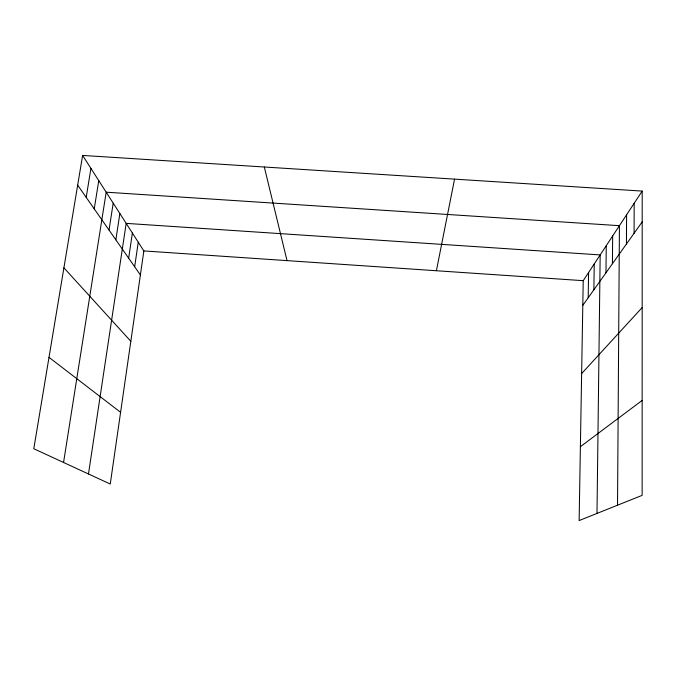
<?xml version="1.0" encoding="UTF-8"?>
<svg xmlns="http://www.w3.org/2000/svg" width="676" height="676" viewBox="0 0 676 676"><rect width="100%" height="100%" fill="white"/><g stroke="black" fill="none" stroke-linecap="round" stroke-linejoin="round"><path stroke-width="1.01" d="M642.2 191.088L642.141 495.364L579.129 520.571L583.219 280.675L642.2 191.088L82.616 155.429L33.8 448.737L110.256 484.033L143.853 250.931L82.616 155.429M634.088 233.279L634.164 203.299M626.441 244.019L626.584 214.807M617.526 505.209L619.427 225.683L106.191 192.187L63.561 462.477M612.422 263.733L612.659 235.958M605.966 272.8L606.254 245.692M596.992 513.422L600.178 254.92L126.184 223.376L88.48 473.977M593.874 289.81L594.229 263.953M588.196 297.786L588.585 272.521M134.668 266.758L138.259 242.202M128.651 258.147L132.378 233.026M115.849 239.819L119.863 213.523M109.03 230.06L113.205 203.138M94.234 208.884L98.772 180.627M86.198 197.367L90.93 168.392M436.392 270.73L454.551 179.132M582.797 305.366L642.192 221.872M581.639 373.583L642.175 307.555M580.388 446.701L642.158 400.42M143.853 250.931L583.219 280.675M49.01 357.35L120.59 412.318M63.907 267.84L130.831 341.279M77.672 185.165L140.388 274.955M264.316 167.006L287.021 260.623"/></g></svg>
